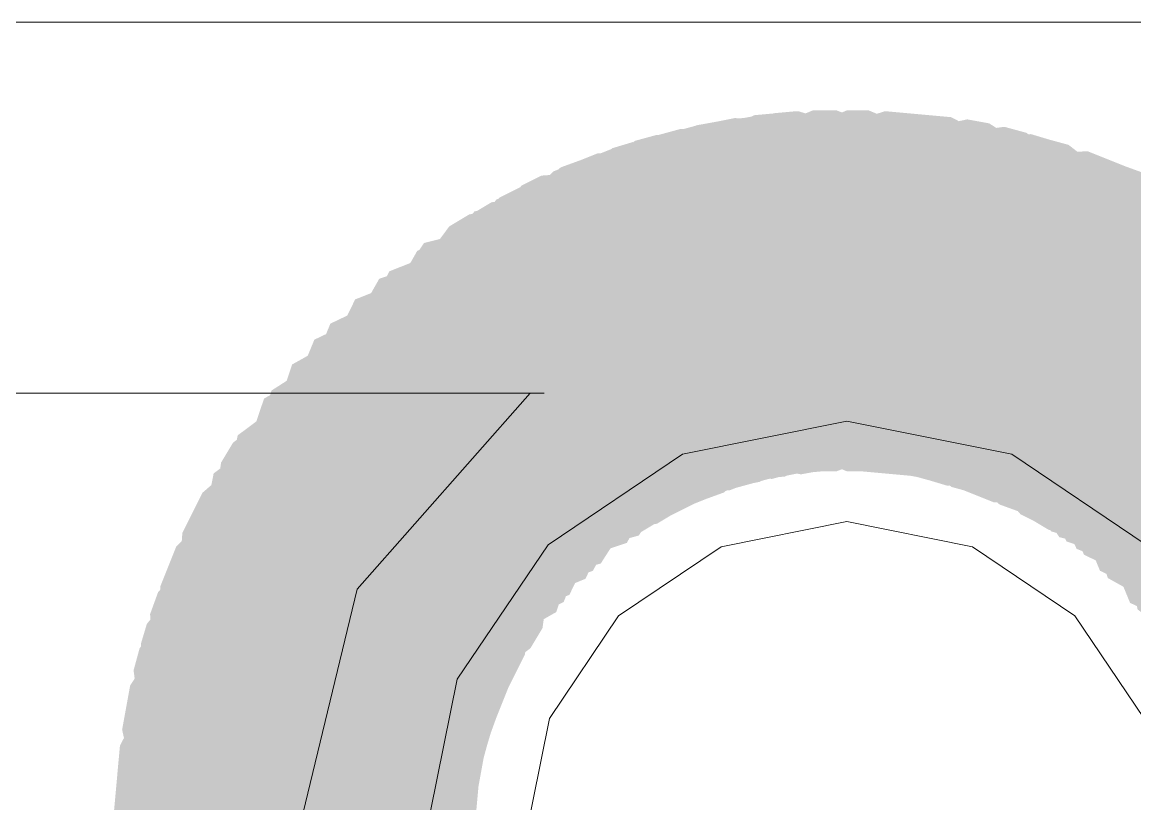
# Model space of a CAD drawing. Header units: millimetres. Extents: x -546 to 1681, y -650 to 1730.
# Drawn here: x 552.889 to 553.445, y 442.659 to 443.048 of the extents above; entities that cross this region are included whole.
import ezdxf

# ---------------------------------------------------------------- set-up
doc = ezdxf.new("R2010")
doc.units = ezdxf.units.MM

msp = doc.modelspace()

# ---------------------------------------------------------------- hatches: boundary and pattern name
at = {"true_color": 0x646464}
h = msp.add_hatch(color=251, dxfattribs=at)
h.dxf.hatch_style = 2
h.paths.add_polyline_path([(553.2427, 443.00008), (553.18179, 442.96799), (553.16121, 442.9023), (553.1933, 442.84139), (553.25899, 442.82082), (553.26999, 442.82182), (553.3309, 442.8539), (553.35148, 442.9196), (553.31939, 442.9805), (553.2537, 443.00108)])
h = msp.add_hatch(color=251, dxfattribs=at)
h.dxf.hatch_style = 2
h.paths.add_polyline_path([(553.23519, 442.9987), (553.17805, 442.96031), (553.16459, 442.8928), (553.20298, 442.83565), (553.2705, 442.8222), (553.2805, 442.82419), (553.33764, 442.86259), (553.3511, 442.9301), (553.31271, 442.98724), (553.24519, 443.0007)])
h = msp.add_hatch(color=251, dxfattribs=at)
h.dxf.hatch_style = 2
h.paths.add_polyline_path([(553.2547, 443.00208), (553.19379, 442.96999), (553.17322, 442.9043), (553.2053, 442.84339), (553.27099, 442.82282), (553.28199, 442.82382), (553.3429, 442.8559), (553.36348, 442.9216), (553.33139, 442.9825), (553.2657, 443.00308)])
h = msp.add_hatch(color=251, dxfattribs=at)
h.dxf.hatch_style = 2
h.paths.add_polyline_path([(553.24575, 443), (553.18794, 442.96261), (553.1733, 442.89535), (553.21068, 442.83754), (553.27795, 442.8229), (553.28895, 442.8249), (553.34675, 442.86228), (553.36139, 442.92955), (553.32401, 442.98735), (553.25675, 443.002)])
h = msp.add_hatch(color=251, dxfattribs=at)
h.dxf.hatch_style = 2
h.paths.add_polyline_path([(553.2647, 443.00308), (553.20379, 442.97099), (553.18322, 442.9053), (553.2153, 442.84439), (553.28099, 442.82382), (553.29199, 442.82482), (553.3529, 442.8569), (553.37348, 442.9226), (553.34139, 442.9835), (553.2757, 443.00408)])
h = msp.add_hatch(color=251, dxfattribs=at)
h.dxf.hatch_style = 2
h.paths.add_polyline_path([(553.2657, 443.00308), (553.20479, 442.97099), (553.18421, 442.9053), (553.2163, 442.84439), (553.28199, 442.82382), (553.29299, 442.82482), (553.3539, 442.8569), (553.37448, 442.9226), (553.34239, 442.9835), (553.2767, 443.00408)])
h = msp.add_hatch(color=251, dxfattribs=at)
h.dxf.hatch_style = 2
h.paths.add_polyline_path([(553.28385, 443.00445), (553.22028, 442.97801), (553.19385, 442.91445), (553.22028, 442.85089), (553.28385, 442.82445), (553.29485, 442.82445), (553.35841, 442.85089), (553.38485, 442.91445), (553.35841, 442.97801), (553.29485, 443.00445)])
h = msp.add_hatch(color=251, dxfattribs=at)
h.dxf.hatch_style = 2
h.paths.add_polyline_path([(553.28485, 443.00445), (553.22128, 442.97801), (553.19484, 442.91445), (553.22128, 442.85089), (553.28485, 442.82445), (553.29584, 442.82445), (553.35941, 442.85089), (553.38585, 442.91445), (553.35941, 442.97801), (553.29584, 443.00445)])
h = msp.add_hatch(color=251, dxfattribs=at)
h.dxf.hatch_style = 2
h.paths.add_polyline_path([(553.29485, 443.00445), (553.23128, 442.97801), (553.20484, 442.91445), (553.23128, 442.85089), (553.29485, 442.82445), (553.36441, 442.85089), (553.39085, 442.91445), (553.36441, 442.97801)])
h = msp.add_hatch(color=251, dxfattribs=at)
h.dxf.hatch_style = 2
h.paths.add_polyline_path([(553.29584, 443.00445), (553.23228, 442.97801), (553.20584, 442.91445), (553.23228, 442.85089), (553.29584, 442.82445), (553.36441, 442.85089), (553.39085, 442.91445), (553.36441, 442.97801)])
h = msp.add_hatch(color=251, dxfattribs=at)
h.dxf.hatch_style = 2
h.paths.add_polyline_path([(553.30084, 443.00445), (553.23728, 442.97801), (553.21084, 442.91445), (553.23728, 442.85089), (553.30084, 442.82445), (553.31184, 442.82445), (553.37541, 442.85089), (553.40184, 442.91445), (553.37541, 442.97801), (553.31184, 443.00445)])
h = msp.add_hatch(color=251, dxfattribs=at)
h.dxf.hatch_style = 2
h.paths.add_polyline_path([(553.30084, 443.00445), (553.23728, 442.97801), (553.21084, 442.91445), (553.23728, 442.85089), (553.30084, 442.82445), (553.31184, 442.82445), (553.37541, 442.85089), (553.40184, 442.91445), (553.37541, 442.97801), (553.31184, 443.00445)])
h = msp.add_hatch(color=251, dxfattribs=at)
h.dxf.hatch_style = 2
h.paths.add_polyline_path([(553.31999, 443.00408), (553.2543, 442.9835), (553.22222, 442.9226), (553.24279, 442.8569), (553.3037, 442.82482), (553.3147, 442.82382), (553.38039, 442.84439), (553.41248, 442.9053), (553.3919, 442.97099), (553.33099, 443.00308)])
h = msp.add_hatch(color=251, dxfattribs=at)
h.dxf.hatch_style = 2
h.paths.add_polyline_path([(553.31999, 443.00408), (553.2543, 442.9835), (553.22222, 442.9226), (553.24279, 442.8569), (553.3037, 442.82482), (553.3147, 442.82382), (553.38039, 442.84439), (553.41248, 442.9053), (553.3919, 442.97099), (553.33099, 443.00308)])
h = msp.add_hatch(color=251, dxfattribs=at)
h.dxf.hatch_style = 2
h.paths.add_polyline_path([(553.33099, 443.00308), (553.2653, 442.9825), (553.23321, 442.9216), (553.25379, 442.8559), (553.3147, 442.82382), (553.3257, 442.82282), (553.39139, 442.84339), (553.42348, 442.9043), (553.4029, 442.96999), (553.34199, 443.00208)])
h = msp.add_hatch(color=251, dxfattribs=at)
h.dxf.hatch_style = 2
h.paths.add_polyline_path([(553.33099, 443.00308), (553.2653, 442.9825), (553.23321, 442.9216), (553.25379, 442.8559), (553.3147, 442.82382), (553.3257, 442.82282), (553.39139, 442.84339), (553.42348, 442.9043), (553.4029, 442.96999), (553.34199, 443.00208)])
h = msp.add_hatch(color=251, dxfattribs=at)
h.dxf.hatch_style = 2
h.paths.add_polyline_path([(553.34199, 443.00208), (553.2763, 442.9815), (553.24422, 442.9206), (553.26479, 442.8549), (553.3257, 442.82282), (553.3367, 442.82182), (553.40239, 442.84239), (553.43448, 442.9033), (553.4139, 442.96899), (553.35299, 443.00108)])
h = msp.add_hatch(color=251, dxfattribs=at)
h.dxf.hatch_style = 2
h.paths.add_polyline_path([(553.34199, 443.00208), (553.2763, 442.9815), (553.24422, 442.9206), (553.26479, 442.8549), (553.3257, 442.82282), (553.3367, 442.82182), (553.40239, 442.84239), (553.43448, 442.9033), (553.4139, 442.96899), (553.35299, 443.00108)])
h = msp.add_hatch(color=251, dxfattribs=at)
h.dxf.hatch_style = 2
h.paths.add_polyline_path([(553.21219, 442.9937), (553.15505, 442.95531), (553.14159, 442.8878), (553.17998, 442.83065), (553.2475, 442.8172), (553.2575, 442.81919), (553.31464, 442.85758), (553.3281, 442.9251), (553.28971, 442.98224), (553.2222, 442.9957)])
h = msp.add_hatch(color=251, dxfattribs=at)
h.dxf.hatch_style = 2
h.paths.add_polyline_path([(553.20717, 442.99228), (553.1528, 442.95005), (553.14402, 442.88177), (553.18625, 442.8274), (553.25453, 442.81862), (553.26553, 442.82162), (553.31989, 442.86385), (553.32867, 442.93213), (553.28644, 442.98649), (553.21816, 442.99528)])
h = msp.add_hatch(color=251, dxfattribs=at)
h.dxf.hatch_style = 2
h.paths.add_polyline_path([(553.21617, 442.99428), (553.1618, 442.95205), (553.15302, 442.88377), (553.19525, 442.8294), (553.26353, 442.82062), (553.27453, 442.82362), (553.32889, 442.86585), (553.33767, 442.93413), (553.29544, 442.9885), (553.22717, 442.99728)])
h = msp.add_hatch(color=251, dxfattribs=at)
h.dxf.hatch_style = 2
h.paths.add_polyline_path([(553.22575, 442.997), (553.16794, 442.95961), (553.1533, 442.89235), (553.19068, 442.83454), (553.25794, 442.8199), (553.26895, 442.8219), (553.32675, 442.85928), (553.34139, 442.92655), (553.30401, 442.98435), (553.23675, 442.999)])
h = msp.add_hatch(color=251, dxfattribs=at)
h.dxf.hatch_style = 2
h.paths.add_polyline_path([(553.36095, 443), (553.29368, 442.98536), (553.2563, 442.92755), (553.27094, 442.86028), (553.32875, 442.8229), (553.33975, 442.8209), (553.40701, 442.83554), (553.44439, 442.89335), (553.42975, 442.96061), (553.37194, 442.998)])
h = msp.add_hatch(color=251, dxfattribs=at)
h.dxf.hatch_style = 2
h.paths.add_polyline_path([(553.36095, 443), (553.29368, 442.98536), (553.2563, 442.92755), (553.27094, 442.86028), (553.32875, 442.8229), (553.33975, 442.8209), (553.40701, 442.83554), (553.44439, 442.89335), (553.42975, 442.96061), (553.37194, 442.998)])
h = msp.add_hatch(color=251, dxfattribs=at)
h.dxf.hatch_style = 2
h.paths.add_polyline_path([(553.37953, 442.99628), (553.31125, 442.9875), (553.26902, 442.93313), (553.2778, 442.86485), (553.33217, 442.82262), (553.34316, 442.81962), (553.41144, 442.8284), (553.45367, 442.88277), (553.44489, 442.95105), (553.39053, 442.99328)])
h = msp.add_hatch(color=251, dxfattribs=at)
h.dxf.hatch_style = 2
h.paths.add_polyline_path([(553.37953, 442.99628), (553.31125, 442.9875), (553.26902, 442.93313), (553.2778, 442.86485), (553.33217, 442.82262), (553.34316, 442.81962), (553.41144, 442.8284), (553.45367, 442.88277), (553.44489, 442.95105), (553.39053, 442.99328)])
h = msp.add_hatch(color=251, dxfattribs=at)
h.dxf.hatch_style = 2
h.paths.add_polyline_path([(553.19516, 442.98928), (553.1408, 442.94705), (553.13202, 442.87877), (553.17425, 442.8244), (553.24253, 442.81562), (553.25353, 442.81862), (553.30789, 442.86085), (553.31667, 442.92913), (553.27444, 442.9835), (553.20617, 442.99228)])
h = msp.add_hatch(color=251, dxfattribs=at)
h.dxf.hatch_style = 2
h.paths.add_polyline_path([(553.19616, 442.98928), (553.1418, 442.94705), (553.13302, 442.87877), (553.17525, 442.8244), (553.24353, 442.81562), (553.25453, 442.81862), (553.30889, 442.86085), (553.31767, 442.92913), (553.27544, 442.9835), (553.20717, 442.99228)])
h = msp.add_hatch(color=251, dxfattribs=at)
h.dxf.hatch_style = 2
h.paths.add_polyline_path([(553.39271, 442.99265), (553.32423, 442.98559), (553.28064, 442.93231), (553.2877, 442.86383), (553.34098, 442.82024), (553.35098, 442.81724), (553.41946, 442.8243), (553.46305, 442.87759), (553.45599, 442.94606), (553.40271, 442.98965)])
h = msp.add_hatch(color=251, dxfattribs=at)
h.dxf.hatch_style = 2
h.paths.add_polyline_path([(553.39271, 442.99265), (553.32423, 442.98559), (553.28064, 442.93231), (553.2877, 442.86383), (553.34098, 442.82024), (553.35098, 442.81724), (553.41946, 442.8243), (553.46305, 442.87759), (553.45599, 442.94606), (553.40271, 442.98965)])
h = msp.add_hatch(color=251, dxfattribs=at)
h.dxf.hatch_style = 2
h.paths.add_polyline_path([(553.40053, 442.99028), (553.33225, 442.98149), (553.29002, 442.92713), (553.2988, 442.85885), (553.35316, 442.81662), (553.36416, 442.81362), (553.43244, 442.8224), (553.47467, 442.87677), (553.46589, 442.94505), (553.41153, 442.98728)])
h = msp.add_hatch(color=251, dxfattribs=at)
h.dxf.hatch_style = 2
h.paths.add_polyline_path([(553.40053, 442.99028), (553.33225, 442.98149), (553.29002, 442.92713), (553.2988, 442.85885), (553.35316, 442.81662), (553.36416, 442.81362), (553.43244, 442.8224), (553.47467, 442.87677), (553.46589, 442.94505), (553.41153, 442.98728)])
h = msp.add_hatch(color=251, dxfattribs=at)
h.dxf.hatch_style = 2
h.paths.add_polyline_path([(553.18398, 442.98565), (553.1307, 442.94207), (553.12364, 442.87359), (553.16723, 442.8203), (553.23571, 442.81324), (553.24571, 442.81624), (553.29899, 442.85983), (553.30605, 442.92831), (553.26246, 442.98159), (553.19398, 442.98865)])
h = msp.add_hatch(color=251, dxfattribs=at)
h.dxf.hatch_style = 2
h.paths.add_polyline_path([(553.17542, 442.98201), (553.12622, 442.93386), (553.12528, 442.86502), (553.17344, 442.81582), (553.24227, 442.81488), (553.25227, 442.81888), (553.30147, 442.86704), (553.30241, 442.93587), (553.25425, 442.98507), (553.18542, 442.98601)])
h = msp.add_hatch(color=251, dxfattribs=at)
h.dxf.hatch_style = 2
h.paths.add_polyline_path([(553.42127, 442.98401), (553.35244, 442.98307), (553.30428, 442.93387), (553.30522, 442.86504), (553.35442, 442.81688), (553.36442, 442.81288), (553.43326, 442.81382), (553.48141, 442.86302), (553.48047, 442.93186), (553.43127, 442.98001)])
h = msp.add_hatch(color=251, dxfattribs=at)
h.dxf.hatch_style = 2
h.paths.add_polyline_path([(553.42127, 442.98401), (553.35244, 442.98307), (553.30428, 442.93387), (553.30522, 442.86504), (553.35442, 442.81688), (553.36442, 442.81288), (553.43326, 442.81382), (553.48141, 442.86302), (553.48047, 442.93186), (553.43127, 442.98001)])
h = msp.add_hatch(color=251, dxfattribs=at)
h.dxf.hatch_style = 2
h.paths.add_polyline_path([(553.15809, 442.97603), (553.10739, 442.92946), (553.10426, 442.86069), (553.15083, 442.80999), (553.2196, 442.80687), (553.2306, 442.81087), (553.2813, 442.85743), (553.28443, 442.9262), (553.23786, 442.9769), (553.16909, 442.98003)])
h = msp.add_hatch(color=251, dxfattribs=at)
h.dxf.hatch_style = 2
h.paths.add_polyline_path([(553.16709, 442.97903), (553.11639, 442.93246), (553.11326, 442.86369), (553.15983, 442.81299), (553.2286, 442.80987), (553.2396, 442.81387), (553.2903, 442.86043), (553.29343, 442.9292), (553.24686, 442.9799), (553.17809, 442.98303)])
h = msp.add_hatch(color=251, dxfattribs=at)
h.dxf.hatch_style = 2
h.paths.add_polyline_path([(553.16642, 442.97901), (553.11722, 442.93086), (553.11628, 442.86202), (553.16444, 442.81282), (553.23327, 442.81188), (553.24327, 442.81588), (553.29247, 442.86404), (553.29341, 442.93287), (553.24526, 442.98207), (553.17642, 442.98301)])
h = msp.add_hatch(color=251, dxfattribs=at)
h.dxf.hatch_style = 2
h.paths.add_polyline_path([(553.43127, 442.98001), (553.36244, 442.97907), (553.31428, 442.92987), (553.31522, 442.86104), (553.36442, 442.81288), (553.37442, 442.80888), (553.44326, 442.80982), (553.49141, 442.85902), (553.49047, 442.92786), (553.44127, 442.97601)])
h = msp.add_hatch(color=251, dxfattribs=at)
h.dxf.hatch_style = 2
h.paths.add_polyline_path([(553.43127, 442.98001), (553.36244, 442.97907), (553.31428, 442.92987), (553.31522, 442.86104), (553.36442, 442.81288), (553.37442, 442.80888), (553.44326, 442.80982), (553.49141, 442.85902), (553.49047, 442.92786), (553.44127, 442.97601)])
h = msp.add_hatch(color=251, dxfattribs=at)
h.dxf.hatch_style = 2
h.paths.add_polyline_path([(553.12614, 442.96012), (553.08341, 442.90614), (553.09117, 442.83774), (553.14515, 442.79501), (553.21355, 442.80277), (553.26528, 442.86175), (553.25752, 442.93016), (553.20354, 442.97288)])
h = msp.add_hatch(color=251, dxfattribs=at)
h.dxf.hatch_style = 2
h.paths.add_polyline_path([(553.1376, 442.96595), (553.09257, 442.91387), (553.09735, 442.8452), (553.14942, 442.80017), (553.21809, 442.80495), (553.22809, 442.80995), (553.27312, 442.86202), (553.26834, 442.9307), (553.21627, 442.97573), (553.1476, 442.97095)])
h = msp.add_hatch(color=251, dxfattribs=at)
h.dxf.hatch_style = 2
h.paths.add_polyline_path([(553.1386, 442.96695), (553.09357, 442.91487), (553.09835, 442.8462), (553.15042, 442.80117), (553.21909, 442.80595), (553.22909, 442.81095), (553.27412, 442.86302), (553.26934, 442.9317), (553.21727, 442.97673), (553.1486, 442.97195)])
h = msp.add_hatch(color=251, dxfattribs=at)
h.dxf.hatch_style = 2
h.paths.add_polyline_path([(553.15442, 442.97401), (553.10522, 442.92586), (553.10428, 442.85702), (553.15243, 442.80782), (553.22127, 442.80688), (553.23127, 442.81088), (553.28047, 442.85904), (553.28141, 442.92787), (553.23325, 442.97707), (553.16442, 442.97801)])
h = msp.add_hatch(color=251, dxfattribs=at)
h.dxf.hatch_style = 2
h.paths.add_polyline_path([(553.4386, 442.97703), (553.36983, 442.97391), (553.32326, 442.9232), (553.32639, 442.85443), (553.37709, 442.80787), (553.38809, 442.80387), (553.45686, 442.80699), (553.50343, 442.85769), (553.5003, 442.92646), (553.4496, 442.97303)])
h = msp.add_hatch(color=251, dxfattribs=at)
h.dxf.hatch_style = 2
h.paths.add_polyline_path([(553.4386, 442.97703), (553.36983, 442.97391), (553.32326, 442.9232), (553.32639, 442.85443), (553.37709, 442.80787), (553.38809, 442.80387), (553.45686, 442.80699), (553.50343, 442.85769), (553.5003, 442.92646), (553.4496, 442.97303)])
h = msp.add_hatch(color=251, dxfattribs=at)
h.dxf.hatch_style = 2
h.paths.add_polyline_path([(553.46255, 442.96712), (553.39415, 442.97488), (553.34017, 442.93216), (553.33241, 442.86375), (553.37514, 442.80977), (553.45254, 442.79701), (553.50652, 442.83974), (553.51428, 442.90814)])
h = msp.add_hatch(color=251, dxfattribs=at)
h.dxf.hatch_style = 2
h.paths.add_polyline_path([(553.46255, 442.96712), (553.39415, 442.97488), (553.34017, 442.93216), (553.33241, 442.86375), (553.37514, 442.80977), (553.45254, 442.79701), (553.50652, 442.83974), (553.51428, 442.90814)])
h = msp.add_hatch(color=251, dxfattribs=at)
h.dxf.hatch_style = 2
h.paths.add_polyline_path([(553.11354, 442.95262), (553.07264, 442.89725), (553.08267, 442.82914), (553.13804, 442.78824), (553.20615, 442.79827), (553.21615, 442.80427), (553.25705, 442.85965), (553.24702, 442.92775), (553.19165, 442.96865), (553.12354, 442.95862)])
h = msp.add_hatch(color=251, dxfattribs=at)
h.dxf.hatch_style = 2
h.paths.add_polyline_path([(553.1276, 442.96095), (553.08257, 442.90887), (553.08735, 442.8402), (553.13942, 442.79517), (553.20809, 442.79995), (553.21809, 442.80495), (553.26312, 442.85702), (553.25834, 442.9257), (553.20627, 442.97073), (553.1376, 442.96595)])
h = msp.add_hatch(color=251, dxfattribs=at)
h.dxf.hatch_style = 2
h.paths.add_polyline_path([(553.46809, 442.96395), (553.39942, 442.96873), (553.34735, 442.9237), (553.34257, 442.85502), (553.3876, 442.80295), (553.3976, 442.79795), (553.46627, 442.79317), (553.51834, 442.8382), (553.52312, 442.90687), (553.4781, 442.95895)])
h = msp.add_hatch(color=251, dxfattribs=at)
h.dxf.hatch_style = 2
h.paths.add_polyline_path([(553.46809, 442.96395), (553.39942, 442.96873), (553.34735, 442.9237), (553.34257, 442.85502), (553.3876, 442.80295), (553.3976, 442.79795), (553.46627, 442.79317), (553.51834, 442.8382), (553.52312, 442.90687), (553.4781, 442.95895)])
h = msp.add_hatch(color=251, dxfattribs=at)
h.dxf.hatch_style = 2
h.paths.add_polyline_path([(553.10254, 442.94662), (553.06164, 442.89125), (553.07167, 442.82314), (553.12704, 442.78224), (553.19515, 442.79227), (553.20515, 442.79827), (553.24605, 442.85365), (553.23602, 442.92175), (553.18065, 442.96265), (553.11254, 442.95262)])
h = msp.add_hatch(color=251, dxfattribs=at)
h.dxf.hatch_style = 2
h.paths.add_polyline_path([(553.10714, 442.94912), (553.06441, 442.89514), (553.07217, 442.82674), (553.12615, 442.78402), (553.19455, 442.79177), (553.24628, 442.85075), (553.23852, 442.91915), (553.18454, 442.96188)])
h = msp.add_hatch(color=251, dxfattribs=at)
h.dxf.hatch_style = 2
h.paths.add_polyline_path([(553.11514, 442.95412), (553.07241, 442.90014), (553.08017, 442.83174), (553.13415, 442.78902), (553.20255, 442.79677), (553.25428, 442.85575), (553.24652, 442.92415), (553.19254, 442.96688)])
h = msp.add_hatch(color=251, dxfattribs=at)
h.dxf.hatch_style = 2
h.paths.add_polyline_path([(553.48415, 442.95562), (553.41604, 442.96565), (553.36067, 442.92475), (553.35064, 442.85665), (553.39154, 442.80127), (553.40154, 442.79527), (553.46965, 442.78524), (553.52502, 442.82614), (553.53505, 442.89425), (553.49415, 442.94962)])
h = msp.add_hatch(color=251, dxfattribs=at)
h.dxf.hatch_style = 2
h.paths.add_polyline_path([(553.48415, 442.95562), (553.41604, 442.96565), (553.36067, 442.92475), (553.35064, 442.85665), (553.39154, 442.80127), (553.40154, 442.79527), (553.46965, 442.78524), (553.52502, 442.82614), (553.53505, 442.89425), (553.49415, 442.94962)])
h = msp.add_hatch(color=251, dxfattribs=at)
h.dxf.hatch_style = 2
h.paths.add_polyline_path([(553.08992, 442.93833), (553.0517, 442.88108), (553.06496, 442.81352), (553.12222, 442.7753), (553.18977, 442.78856), (553.23699, 442.85182), (553.22373, 442.91937), (553.16647, 442.95759)])
h = msp.add_hatch(color=251, dxfattribs=at)
h.dxf.hatch_style = 2
h.paths.add_polyline_path([(553.08659, 442.93449), (553.05265, 442.8746), (553.0708, 442.80819), (553.13069, 442.77425), (553.1971, 442.7924), (553.24004, 442.8593), (553.22189, 442.9257), (553.162, 442.95964)])
h = msp.add_hatch(color=251, dxfattribs=at)
h.dxf.hatch_style = 2
h.paths.add_polyline_path([(553.49777, 442.94733), (553.43022, 442.96059), (553.37296, 442.92237), (553.3597, 442.85482), (553.39792, 442.79756), (553.47447, 442.7783), (553.53173, 442.81652), (553.54499, 442.88408)])
h = msp.add_hatch(color=251, dxfattribs=at)
h.dxf.hatch_style = 2
h.paths.add_polyline_path([(553.49777, 442.94733), (553.43022, 442.96059), (553.37296, 442.92237), (553.3597, 442.85482), (553.39792, 442.79756), (553.47447, 442.7783), (553.53173, 442.81652), (553.54499, 442.88408)])
h = msp.add_hatch(color=251, dxfattribs=at)
h.dxf.hatch_style = 2
h.paths.add_polyline_path([(553.07258, 442.92418), (553.04215, 442.86243), (553.06411, 442.79718), (553.12587, 442.76675), (553.19111, 442.78872), (553.22954, 442.85747), (553.20758, 442.92271), (553.14582, 442.95314)])
h = msp.add_hatch(color=251, dxfattribs=at)
h.dxf.hatch_style = 2
h.paths.add_polyline_path([(553.51085, 442.93845), (553.44413, 442.95544), (553.38485, 442.92045), (553.36786, 442.85373), (553.40284, 442.79445), (553.47356, 442.77446), (553.53285, 442.80945), (553.54983, 442.87616)])
h = msp.add_hatch(color=251, dxfattribs=at)
h.dxf.hatch_style = 2
h.paths.add_polyline_path([(553.50677, 442.94133), (553.43922, 442.95459), (553.38196, 442.91637), (553.3687, 442.84882), (553.40692, 442.79156), (553.48347, 442.7723), (553.54073, 442.81052), (553.55399, 442.87808)])
h = msp.add_hatch(color=251, dxfattribs=at)
h.dxf.hatch_style = 2
h.paths.add_polyline_path([(553.06759, 442.92049), (553.03365, 442.8606), (553.0518, 442.79419), (553.1117, 442.76025), (553.1781, 442.77841), (553.22104, 442.8453), (553.20289, 442.9117), (553.143, 442.94564)])
h = msp.add_hatch(color=251, dxfattribs=at)
h.dxf.hatch_style = 2
h.paths.add_polyline_path([(553.5211, 442.93149), (553.4547, 442.94964), (553.3948, 442.9157), (553.37665, 442.8493), (553.41059, 442.7894), (553.486, 442.76425), (553.54589, 442.79819), (553.56404, 442.8646)])
h = msp.add_hatch(color=251, dxfattribs=at)
h.dxf.hatch_style = 2
h.paths.add_polyline_path([(553.53411, 442.92118), (553.46887, 442.94314), (553.40711, 442.91271), (553.38515, 442.84747), (553.41558, 442.78571), (553.48883, 442.75675), (553.55058, 442.78718), (553.57254, 442.85243)])
h = msp.add_hatch(color=251, dxfattribs=at)
h.dxf.hatch_style = 2
h.paths.add_polyline_path([(553.05558, 442.91018), (553.02515, 442.84843), (553.04711, 442.78318), (553.10887, 442.75275), (553.17411, 442.77472), (553.21254, 442.84347), (553.19058, 442.90871), (553.12883, 442.93914)])
h = msp.add_hatch(color=251, dxfattribs=at)
h.dxf.hatch_style = 2
h.paths.add_polyline_path([(553.54648, 442.91009), (553.48285, 442.93634), (553.41921, 442.91009), (553.39296, 442.84645), (553.41921, 442.78281), (553.49085, 442.74856), (553.55448, 442.77481), (553.58074, 442.83845)])
h = msp.add_hatch(color=251, dxfattribs=at)
h.dxf.hatch_style = 2
h.paths.add_polyline_path([(553.0432, 442.89809), (553.01695, 442.83445), (553.0432, 442.77081), (553.10685, 442.74456), (553.17048, 442.77081), (553.20474, 442.84245), (553.17849, 442.90609), (553.11484, 442.93234)])
h = msp.add_hatch(color=251, dxfattribs=at)
h.dxf.hatch_style = 2
h.paths.add_polyline_path([(553.03521, 442.89009), (553.00895, 442.82645), (553.03521, 442.76281), (553.09884, 442.73656), (553.16248, 442.76281), (553.19674, 442.83445), (553.17048, 442.89809), (553.10685, 442.92434)])
h = msp.add_hatch(color=251, dxfattribs=at)
h.dxf.hatch_style = 2
h.paths.add_polyline_path([(553.55448, 442.90209), (553.49085, 442.92834), (553.42721, 442.90209), (553.40095, 442.83845), (553.42721, 442.77481), (553.49885, 442.74056), (553.56249, 442.76681), (553.58874, 442.83045)])
h = msp.add_hatch(color=251, dxfattribs=at)
h.dxf.hatch_style = 2
h.paths.add_polyline_path([(553.56658, 442.88971), (553.50482, 442.92014), (553.43958, 442.89818), (553.40915, 442.83643), (553.43111, 442.77118), (553.49987, 442.73275), (553.56511, 442.75471), (553.59554, 442.81647)])
h = msp.add_hatch(color=251, dxfattribs=at)
h.dxf.hatch_style = 2
h.paths.add_polyline_path([(553.02411, 442.87771), (553.00215, 442.81247), (553.03258, 442.75072), (553.09782, 442.72875), (553.15958, 442.75918), (553.18854, 442.83243), (553.15811, 442.89418), (553.09287, 442.91614)])
h = msp.add_hatch(color=251, dxfattribs=at)
h.dxf.hatch_style = 2
h.paths.add_polyline_path([(553.56948, 442.88609), (553.50585, 442.91234), (553.44221, 442.88609), (553.41596, 442.82245), (553.44221, 442.75881), (553.51385, 442.72456), (553.57749, 442.75081), (553.60374, 442.81445)])
h = msp.add_hatch(color=251, dxfattribs=at)
h.dxf.hatch_style = 2
h.paths.add_polyline_path([(553.0138, 442.8647), (552.99565, 442.7983), (553.02959, 442.73841), (553.096, 442.72025), (553.15589, 442.75419), (553.18104, 442.8296), (553.1471, 442.88949), (553.08069, 442.90764)])
h = msp.add_hatch(color=251, dxfattribs=at)
h.dxf.hatch_style = 2
h.paths.add_polyline_path([(553.58489, 442.8697), (553.52499, 442.90364), (553.45859, 442.88549), (553.42465, 442.8256), (553.4428, 442.75919), (553.5097, 442.71625), (553.5761, 442.7344), (553.61004, 442.7943)])
h = msp.add_hatch(color=251, dxfattribs=at)
h.dxf.hatch_style = 2
h.paths.add_polyline_path([(553.01011, 442.86071), (552.98815, 442.79547), (553.01858, 442.73372), (553.08382, 442.71175), (553.14558, 442.74218), (553.17454, 442.81543), (553.14411, 442.87718), (553.07887, 442.89914)])
h = msp.add_hatch(color=251, dxfattribs=at)
h.dxf.hatch_style = 2
h.paths.add_polyline_path([(552.99696, 442.84237), (552.9837, 442.77482), (553.02192, 442.71756), (553.08947, 442.7043), (553.14673, 442.74252), (553.16599, 442.81908), (553.12777, 442.87633), (553.06022, 442.88959)])
h = msp.add_hatch(color=251, dxfattribs=at)
h.dxf.hatch_style = 2
h.paths.add_polyline_path([(553.59573, 442.85537), (553.53847, 442.89359), (553.47092, 442.88033), (553.4327, 442.82308), (553.44596, 442.75552), (553.50922, 442.7083), (553.57677, 442.72156), (553.61499, 442.77882)])
h = msp.add_hatch(color=251, dxfattribs=at)
h.dxf.hatch_style = 2
h.paths.add_polyline_path([(553.60173, 442.84637), (553.54448, 442.88459), (553.47692, 442.87133), (553.4387, 442.81408), (553.45196, 442.74652), (553.51522, 442.6993), (553.58277, 442.71256), (553.62099, 442.76982)])
h = msp.add_hatch(color=251, dxfattribs=at)
h.dxf.hatch_style = 2
h.paths.add_polyline_path([(552.98867, 442.82875), (552.97864, 442.76065), (553.01954, 442.70527), (553.08765, 442.69524), (553.14302, 442.73614), (553.14902, 442.74614), (553.15905, 442.81425), (553.11815, 442.86962), (553.05004, 442.87965), (552.99467, 442.83875)])
h = msp.add_hatch(color=251, dxfattribs=at)
h.dxf.hatch_style = 2
h.paths.add_polyline_path([(552.98496, 442.82337), (552.9717, 442.75582), (553.00992, 442.69856), (553.07747, 442.6853), (553.13473, 442.72352), (553.15399, 442.80008), (553.11577, 442.85733), (553.04822, 442.87059)])
h = msp.add_hatch(color=251, dxfattribs=at)
h.dxf.hatch_style = 2
h.paths.add_polyline_path([(552.97435, 442.8037), (552.96957, 442.73502), (553.0146, 442.68295), (553.08327, 442.67817), (553.13534, 442.7232), (553.14034, 442.7332), (553.14512, 442.80187), (553.10009, 442.85395), (553.03142, 442.85872), (552.97935, 442.8137)])
h = msp.add_hatch(color=251, dxfattribs=at)
h.dxf.hatch_style = 2
h.paths.add_polyline_path([(552.96935, 442.7937), (552.96457, 442.72502), (553.0096, 442.67295), (553.07827, 442.66817), (553.13034, 442.7132), (553.13534, 442.7232), (553.14012, 442.79187), (553.09509, 442.84395), (553.02642, 442.84873), (552.97435, 442.8037)])
h = msp.add_hatch(color=251, dxfattribs=at)
h.dxf.hatch_style = 2
h.paths.add_polyline_path([(552.96228, 442.77687), (552.96322, 442.70804), (553.01242, 442.65988), (553.08126, 442.66082), (553.12941, 442.71002), (553.13341, 442.72002), (553.13247, 442.78886), (553.08327, 442.83701), (553.01444, 442.83607), (552.96628, 442.78687)])
h = msp.add_hatch(color=251, dxfattribs=at)
h.dxf.hatch_style = 2
h.paths.add_polyline_path([(552.95828, 442.76687), (552.95922, 442.69804), (553.00842, 442.64988), (553.07726, 442.65082), (553.12541, 442.70002), (553.12941, 442.71002), (553.12847, 442.77886), (553.07927, 442.82701), (553.01044, 442.82607), (552.96228, 442.77687)])
h = msp.add_hatch(color=251, dxfattribs=at)
h.dxf.hatch_style = 2
h.paths.add_polyline_path([(552.95326, 442.7532), (552.95639, 442.68443), (553.00709, 442.63787), (553.07586, 442.64099), (553.12243, 442.69169), (553.12643, 442.70269), (553.1233, 442.77146), (553.0726, 442.81803), (553.00383, 442.81491), (552.95726, 442.7642)])
h = msp.add_hatch(color=251, dxfattribs=at)
h.dxf.hatch_style = 2
h.paths.add_polyline_path([(552.94864, 442.73831), (552.9557, 442.66983), (553.00898, 442.62624), (553.07746, 442.6333), (553.12105, 442.68659), (553.12405, 442.69659), (553.11699, 442.76506), (553.06371, 442.80865), (552.99523, 442.80159), (552.95164, 442.74831)])
h = msp.add_hatch(color=251, dxfattribs=at)
h.dxf.hatch_style = 2
h.paths.add_polyline_path([(552.94502, 442.72513), (552.9538, 442.65685), (553.00816, 442.61462), (553.07644, 442.6234), (553.11867, 442.67777), (553.12167, 442.68877), (553.11289, 442.75705), (553.05853, 442.79928), (552.99025, 442.79049), (552.94802, 442.73613)])
h = msp.add_hatch(color=251, dxfattribs=at)
h.dxf.hatch_style = 2
h.paths.add_polyline_path([(552.9413, 442.70655), (552.95594, 442.63928), (553.01374, 442.6019), (553.08101, 442.61654), (553.11839, 442.67435), (553.12039, 442.68535), (553.10575, 442.75261), (553.04795, 442.78999), (552.98068, 442.77535), (552.9433, 442.71755)])
h = msp.add_hatch(color=251, dxfattribs=at)
h.dxf.hatch_style = 2
h.paths.add_polyline_path([(552.9393, 442.69555), (552.95394, 442.62828), (553.01175, 442.5909), (553.07901, 442.60554), (553.11639, 442.66335), (553.11839, 442.67435), (553.10375, 442.74161), (553.04594, 442.779), (552.97868, 442.76436), (552.9413, 442.70655)])
h = msp.add_hatch(color=251, dxfattribs=at)
h.dxf.hatch_style = 2
h.paths.add_polyline_path([(552.93721, 442.6766), (552.95779, 442.6109), (553.0187, 442.57882), (553.08439, 442.59939), (553.11648, 442.6603), (553.11748, 442.6713), (553.0969, 442.73699), (553.03599, 442.76908), (552.9703, 442.7485), (552.93821, 442.68759)])
h = msp.add_hatch(color=251, dxfattribs=at)
h.dxf.hatch_style = 2
h.paths.add_polyline_path([(552.93621, 442.66559), (552.95679, 442.5999), (553.0177, 442.56782), (553.08339, 442.58839), (553.11547, 442.6493), (553.11648, 442.6603), (553.0959, 442.72599), (553.03499, 442.75808), (552.9693, 442.7375), (552.93721, 442.6766)])
h = msp.add_hatch(color=251, dxfattribs=at)
h.dxf.hatch_style = 2
h.paths.add_polyline_path([(552.93521, 442.65459), (552.95579, 442.5889), (553.0167, 442.55682), (553.08239, 442.57739), (553.11447, 442.6383), (553.11547, 442.6493), (553.0949, 442.71499), (553.03399, 442.74708), (552.9683, 442.7265), (552.93621, 442.66559)])
h = msp.add_hatch(color=251, dxfattribs=at)
h.dxf.hatch_style = 2
h.paths.add_polyline_path([(552.93484, 442.63545), (552.96128, 442.57188), (553.02485, 442.54545), (553.08841, 442.57188), (553.11484, 442.63545), (553.11484, 442.64645), (553.08841, 442.71001), (553.02485, 442.73645), (552.96128, 442.71001), (552.93484, 442.64645)])
h = msp.add_hatch(color=251, dxfattribs=at)
h.dxf.hatch_style = 2
h.paths.add_polyline_path([(552.93621, 442.6163), (552.9683, 442.55539), (553.03399, 442.53482), (553.0949, 442.5669), (553.11547, 442.63259), (553.11447, 442.6436), (553.08239, 442.7045), (553.0167, 442.72508), (552.95579, 442.69299), (552.93521, 442.6273)])
h = msp.add_hatch(color=251, dxfattribs=at)
h.dxf.hatch_style = 2
h.paths.add_polyline_path([(552.93584, 442.61345), (552.96228, 442.54988), (553.02585, 442.52345), (553.08941, 442.54988), (553.11585, 442.61345), (553.11585, 442.62445), (553.08941, 442.68801), (553.02585, 442.71445), (552.96228, 442.68801), (552.93584, 442.62445)])
h = msp.add_hatch(color=251, dxfattribs=at)
h.dxf.hatch_style = 2
h.paths.add_polyline_path([(552.9393, 442.58635), (552.97668, 442.52854), (553.04395, 442.5139), (553.10175, 442.55128), (553.11639, 442.61855), (553.11439, 442.62955), (553.07701, 442.68736), (553.00974, 442.702), (552.95194, 442.66461), (552.9373, 442.59735)])
h = msp.add_hatch(color=251, dxfattribs=at)
h.dxf.hatch_style = 2
h.paths.add_polyline_path([(552.93921, 442.5833), (552.9713, 442.52239), (553.03699, 442.50182), (553.0979, 442.5339), (553.11847, 442.5996), (553.11748, 442.61059), (553.08539, 442.6715), (553.0197, 442.69208), (552.95879, 442.65999), (552.93821, 442.5943)])
h = msp.add_hatch(color=251, dxfattribs=at)
h.dxf.hatch_style = 2
h.paths.add_polyline_path([(552.94259, 442.5638), (552.98098, 442.50665), (553.0485, 442.49319), (553.10564, 442.53158), (553.1191, 442.5991), (553.1171, 442.6091), (553.07871, 442.66624), (553.01119, 442.6797), (552.95405, 442.64131), (552.94059, 442.5738)])
h = msp.add_hatch(color=251, dxfattribs=at)
h.dxf.hatch_style = 2
h.paths.add_polyline_path([(552.94702, 442.54677), (552.98925, 442.4924), (553.05753, 442.48362), (553.11189, 442.52585), (553.12067, 442.59413), (553.11767, 442.60513), (553.07544, 442.65949), (553.00716, 442.66828), (552.9528, 442.62604), (552.94402, 442.55777)])

# ---------------------------------------------------------------- linework, layer by layer
at = {"color": 251, "lineweight": 0, "true_color": 0x646464}
for points in [[(550.42584, 443.04845), (556.17585, 443.04845)], [(553.14985, 442.86345), (550.87584, 442.86345)], [(553.14284, 442.41345), (553.0566, 442.51207), (553.02585, 442.63845), (553.0566, 442.76557), (553.14284, 442.86345)], [(553.30084, 442.42745), (553.21894, 442.4441), (553.15184, 442.48945), (553.1065, 442.55654), (553.08984, 442.63845), (553.1065, 442.72078), (553.15184, 442.78782), (553.21894, 442.83293), (553.30084, 442.84945)], [(553.30084, 442.84945), (553.38317, 442.83293), (553.45022, 442.78782), (553.49533, 442.72078), (553.51185, 442.63845), (553.49533, 442.55654), (553.45022, 442.48945), (553.38317, 442.4441), (553.30084, 442.42745)], [(553.30084, 442.47745), (553.23814, 442.49009), (553.18697, 442.52457), (553.15249, 442.57574), (553.13985, 442.63845), (553.15249, 442.70115), (553.18697, 442.75232), (553.23814, 442.78681), (553.30084, 442.79945)], [(553.30084, 442.79945), (553.36355, 442.78681), (553.41472, 442.75232), (553.44921, 442.70115), (553.46185, 442.63845), (553.44921, 442.57574), (553.41472, 442.52457), (553.36355, 442.49009), (553.30084, 442.47745)]]:
    msp.add_lwpolyline(points, dxfattribs=at)

doc.saveas('drawing.dxf')
